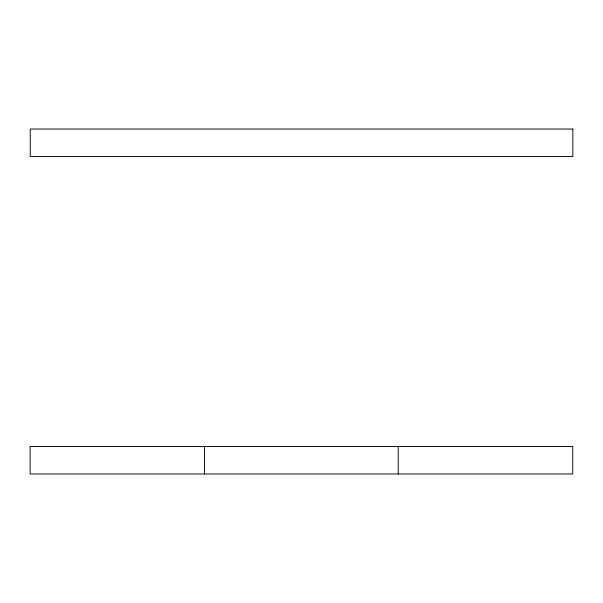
<?xml version="1.0" encoding="UTF-8"?>
<svg xmlns="http://www.w3.org/2000/svg" width="603" height="603" viewBox="0 0 603 603"><rect width="100%" height="100%" fill="white"/><g stroke="black" fill="none" stroke-linecap="round" stroke-linejoin="round"><path stroke-width="0.9" d="M398.236 446.506L398.236 473.973M204.447 446.506L204.447 473.973M572.85 129.027L30.256 129.027L30.256 156.494L572.85 156.494L572.85 129.027M572.744 446.506L30.15 446.506L30.15 473.973L572.744 473.973L572.744 446.506"/></g></svg>
